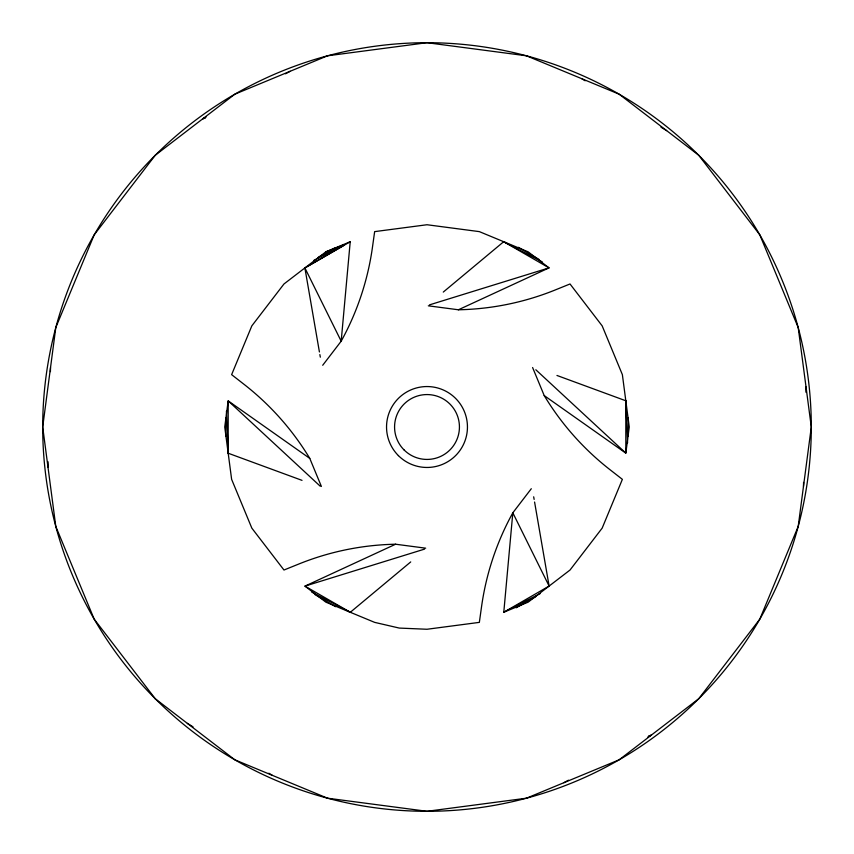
<?xml version="1.0" encoding="UTF-8"?>
<svg xmlns="http://www.w3.org/2000/svg" width="854" height="854" viewBox="0 0 854 854"><rect width="100%" height="100%" fill="white"/><g stroke="black" fill="none" stroke-linecap="round" stroke-linejoin="round"><path stroke-width="1.28" d="M225.702 436.383L225.819 417.83M628.181 436.17L628.298 417.617M47.984 467.106L48.112 461.8M50.418 371.618L50.514 367.647M803.486 486.353L803.582 482.382M805.888 392.199L806.016 386.894M321.392 486.46L309.778 458.406A272.479 272.479 0 0 0 243.518 383.926L231.626 374.65L251.834 325.865L283.976 283.976L325.865 251.834L350.215 241.746L341.184 341.184L322.705 365.277M531.295 488.723L512.816 512.816A272.479 272.479 0 0 0 481.442 607.44L479.35 622.374L427 629.259L399.288 628.074L374.65 622.374L325.865 602.166L304.963 586.122L395.594 544.222L425.687 548.183M443.279 292.079L503.689 241.714L542.194 261.847M311.806 592.153L350.311 612.286L410.721 561.921M319.417 351.965L304.889 267.942L350.215 241.746M307.152 266.629L343.415 245.674M549.111 586.057L503.785 612.254L512.816 512.816L549.111 586.057L534.583 502.035M318.232 257.364L334.341 248.183M516.2 607.781L535.768 596.636M206.252 116.913L202.761 118.813L205.312 118.065M285.503 73.807L290.157 71.277M563.843 782.723L568.497 780.193M647.748 737.087L651.239 735.187L648.688 735.934M313.813 260.417L341.995 245.963M540.187 593.583L503.785 612.254L528.135 602.166L570.024 570.024L602.166 528.135L622.374 479.35L610.482 470.074A272.479 272.479 0 0 1 544.222 395.594L532.608 367.54M428.313 305.817L458.406 309.778L549.037 267.878L528.135 251.834L479.35 231.626L427 224.741L374.65 231.626L372.557 246.56A272.479 272.479 0 0 1 341.184 341.184L304.889 267.942M325.865 251.834L344.141 244.746M429.434 304.889L549.037 267.878L503.689 241.714M424.566 549.111L304.963 586.122L350.311 612.286M556.957 375.461L625.811 400.772L627.573 442.874M226.427 411.126L228.189 453.228L302.017 480.364M518.378 247.318L538.959 259.36M315.041 594.64L335.622 606.682M581.777 78.707L585.171 80.778M660.985 127.171L666.643 130.63M187.357 723.37L193.015 726.829M268.829 773.222L272.223 775.293M544.222 395.594L625.822 453.122L629.259 427L622.374 374.65L602.166 325.865L570.024 283.976L556.039 289.634A272.479 272.479 0 0 1 458.406 309.778M309.778 458.406L228.178 400.878L224.741 427L231.626 479.35L251.834 528.135L283.976 570.024L297.961 564.366A272.479 272.479 0 0 1 395.594 544.222M320.197 486.182L228.178 400.878L228.189 453.228M535.832 369.771L625.822 453.122L625.811 400.772M533.675 496.814L534.134 499.419M319.866 354.581L320.325 357.185M55.798 327.541L42.7 427L55.798 526.459L94.186 619.15L155.257 698.743L234.85 759.814L327.541 798.202L427 811.3L526.459 798.202L619.15 759.814L698.743 698.743L759.814 619.15L798.202 526.459L811.3 427L798.202 327.541L759.814 234.85L698.743 155.257L619.15 94.186L526.459 55.798L427 42.7L327.541 55.798L234.85 94.186L155.257 155.257L94.186 234.85L55.798 327.541M404.07 449.93A32.431 32.431 0 0 0 458.331 435.391A32.431 32.431 0 0 0 418.609 395.669A32.431 32.431 0 0 0 404.07 449.93M398.391 455.609A40.448 40.448 0 0 0 466.07 437.472A40.448 40.448 0 0 0 416.528 387.929A40.448 40.448 0 0 0 398.391 455.609M155.257 698.743A384.3 384.3 0 0 0 798.202 526.459A384.3 384.3 0 0 0 327.541 55.798A384.3 384.3 0 0 0 155.257 698.743"/></g></svg>
